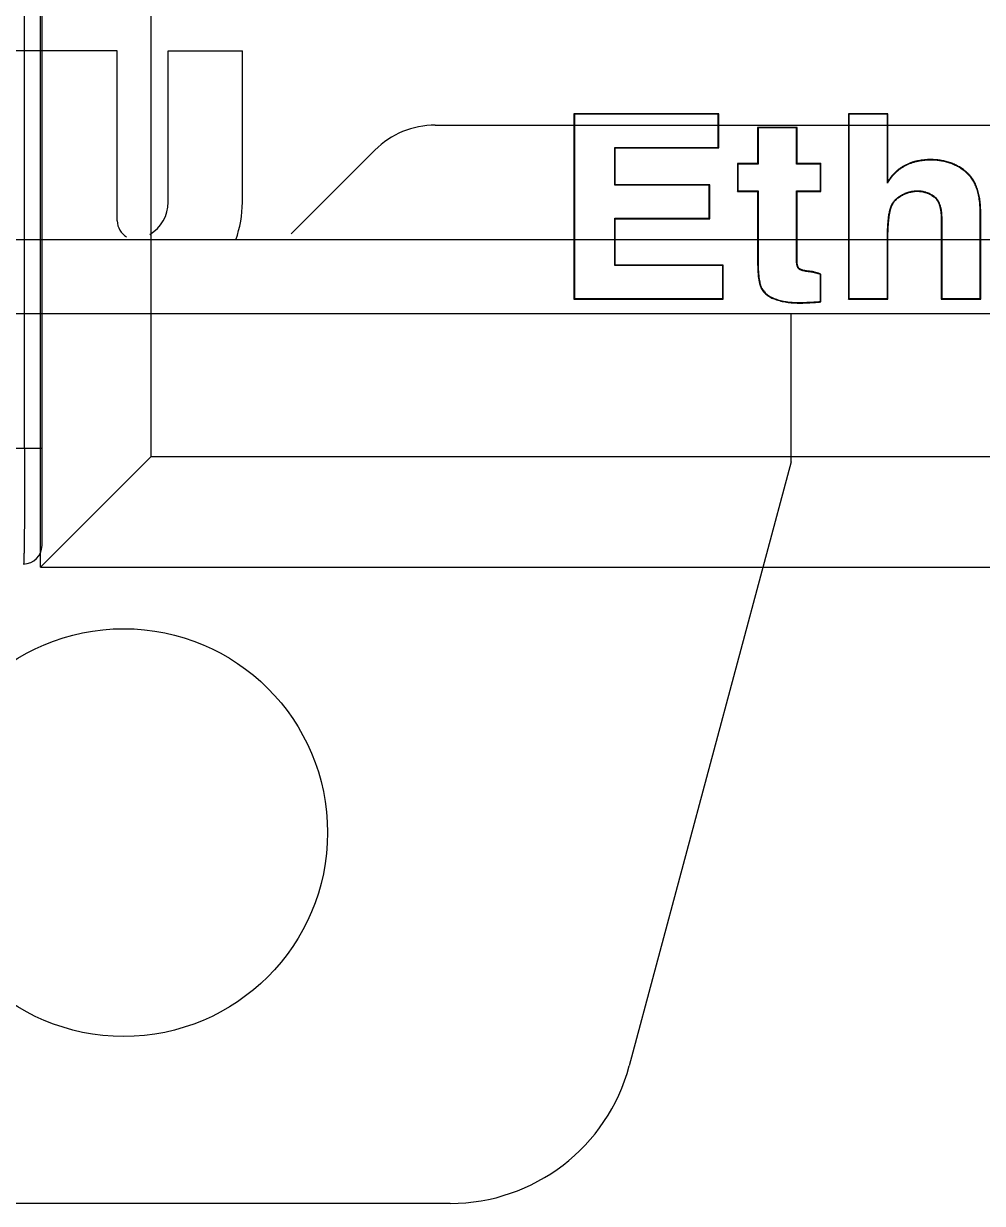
# Model space of a CAD drawing. Header units: millimetres. Extents: x 30557 to 235556, y -116603 to -73383.
# Drawn here: x 36233.75 to 36249.3, y -74651.33 to -74632.2 of the extents above; entities that cross this region are included whole.
import ezdxf

# ---------------------------------------------------------------- set-up
doc = ezdxf.new("R2010")
doc.units = ezdxf.units.MM

# ---------------------------------------------------------------- blocks, each defined once
blk = doc.blocks.new('1756-L7-Z')
at = {"color": 7, "linetype": 'Continuous'}
for p, q in [((34.18, 0.257), (34.18, 21.805)), ((33.944, 1.572), (33.944, 21.027)), ((3.262, 1.572), (34.18, 1.572))]:
    blk.add_line(p, q, dxfattribs=at)
blk.add_arc((33.931, 0.257), 0.249, 270.009, 359.9987, dxfattribs=at)
blk.add_open_spline([(33.944, 1.572), (33.944, 1.471), (33.944, 1.271), (33.943, 0.981), (33.942, 0.714), (33.941, 0.48), (33.939, 0.31), (33.937, 0.197), (33.936, 0.132), (33.935, 0.08), (33.934, 0.046), (33.933, 0.026), (33.933, 0.016), (33.931, 0.012), (33.932, 0.008), (33.931, 0.008)], degree=3, knots=[0, 0, 0, 0, 0.194901, 0.382667, 0.555468, 0.706896, 0.831236, 0.881656, 0.923619, 0.956704, 0.980565, 0.988982, 0.995034, 0.998705, 1, 1, 1, 1], dxfattribs=at)
blk = doc.blocks.new('1756-EN2TR-Z')
at = {"color": 7, "linetype": 'Continuous'}
for p, q in [((0, 0), (0, 77.377)), ((1.495, 1.495), (1.495, 8.253)), ((9.166, 6.127), (7.208, 6.127)), ((7.208, 6.127), (7.215, 6.12)), ((7.208, 6.127), (7.208, 3.621)), ((9.159, 6.12), (7.215, 6.12)), ((7.215, 6.12), (7.215, 3.628)), ((9.166, 6.127), (9.159, 6.12)), ((9.159, 5.673), (9.159, 6.12)), ((9.166, 5.666), (9.166, 6.127)), ((11.452, 6.127), (10.918, 6.127)), ((10.918, 6.127), (10.925, 6.12)), ((10.918, 6.127), (10.918, 3.621)), ((11.445, 6.12), (10.925, 6.12)), ((10.925, 6.12), (10.925, 3.628)), ((11.452, 6.127), (11.445, 6.12)), ((11.445, 5.189), (11.445, 6.12)), ((11.452, 5.214), (11.452, 6.127)), ((10.224, 5.942), (9.69, 5.942)), ((9.69, 5.942), (9.697, 5.935)), ((9.69, 5.942), (9.69, 5.454)), ((10.217, 5.935), (9.697, 5.935)), ((9.697, 5.935), (9.697, 5.447)), ((10.224, 5.942), (10.217, 5.935)), ((10.217, 5.447), (10.217, 5.935)), ((10.224, 5.454), (10.224, 5.942)), ((7.76, 5.673), (9.159, 5.673)), ((7.767, 5.666), (7.76, 5.673)), ((7.76, 5.161), (7.76, 5.673)), ((7.767, 5.666), (9.166, 5.666)), ((7.767, 5.168), (7.767, 5.666)), ((9.166, 5.666), (9.159, 5.673)), ((9.69, 5.454), (9.419, 5.454)), ((9.419, 5.454), (9.426, 5.447)), ((9.419, 5.454), (9.419, 5.078)), ((9.697, 5.447), (9.426, 5.447)), ((9.426, 5.447), (9.426, 5.085)), ((9.69, 5.454), (9.697, 5.447)), ((10.224, 5.454), (10.217, 5.447)), ((10.541, 5.447), (10.217, 5.447)), ((10.548, 5.454), (10.224, 5.454)), ((10.548, 5.454), (10.541, 5.447)), ((10.541, 5.085), (10.541, 5.447)), ((10.548, 5.078), (10.548, 5.454)), ((7.767, 5.168), (7.76, 5.161)), ((9.037, 5.161), (7.76, 5.161)), ((9.044, 5.168), (7.767, 5.168)), ((9.044, 5.168), (9.037, 5.161)), ((9.037, 4.714), (9.037, 5.161)), ((9.044, 4.707), (9.044, 5.168)), ((9.419, 5.078), (9.426, 5.085)), ((9.419, 5.078), (9.69, 5.078)), ((9.426, 5.085), (9.697, 5.085)), ((9.69, 5.078), (9.697, 5.085)), ((9.69, 5.078), (9.69, 4.156)), ((9.697, 5.085), (9.697, 4.156)), ((10.217, 5.085), (10.541, 5.085)), ((10.224, 5.078), (10.217, 5.085)), ((10.217, 4.159), (10.217, 5.085)), ((10.224, 5.078), (10.548, 5.078)), ((10.224, 4.159), (10.224, 5.078)), ((10.548, 5.078), (10.541, 5.085)), ((12.7, 3.628), (12.7, 4.794)), ((12.707, 3.621), (12.707, 4.794)), ((7.76, 4.714), (9.037, 4.714)), ((7.767, 4.707), (7.76, 4.714)), ((7.76, 4.075), (7.76, 4.714)), ((7.767, 4.707), (9.044, 4.707)), ((7.767, 4.081), (7.767, 4.707)), ((9.044, 4.707), (9.037, 4.714)), ((12.173, 4.697), (12.173, 3.621)), ((12.18, 4.697), (12.18, 3.628)), ((11.445, 3.628), (11.445, 4.403)), ((11.452, 3.621), (11.452, 4.403)), ((7.767, 4.081), (7.76, 4.075)), ((9.221, 4.075), (7.76, 4.075)), ((9.228, 4.081), (7.767, 4.081)), ((9.228, 4.081), (9.221, 4.075)), ((9.221, 3.628), (9.221, 4.075)), ((9.228, 3.621), (9.228, 4.081)), ((10.548, 3.959), (10.541, 3.954)), ((10.541, 3.591), (10.541, 3.954)), ((10.548, 3.584), (10.548, 3.959)), ((7.208, 3.621), (7.215, 3.628)), ((7.208, 3.621), (9.228, 3.621)), ((7.215, 3.628), (9.221, 3.628)), ((9.228, 3.621), (9.221, 3.628)), ((10.548, 3.584), (10.541, 3.591)), ((10.918, 3.621), (10.925, 3.628)), ((10.918, 3.621), (11.452, 3.621)), ((10.925, 3.628), (11.445, 3.628)), ((11.452, 3.621), (11.445, 3.628)), ((12.173, 3.621), (12.18, 3.628)), ((12.173, 3.621), (12.707, 3.621)), ((12.18, 3.628), (12.7, 3.628)), ((12.707, 3.621), (12.7, 3.628)), ((1.495, 1.495), (0, 0)), ((1.495, 1.495), (32.96, 1.495)), ((0, 0), (34.455, 0))]:
    blk.add_line(p, q, dxfattribs=at)
at = {"color": 9, "linetype": 'Continuous'}
for p, q in [((12.031, 5.508), (12.031, 5.501)), ((12.511, 5.341), (12.507, 5.336)), ((11.652, 5.028), (11.649, 5.034)), ((11.851, 5.079), (11.851, 5.086)), ((12.072, 5.006), (12.076, 5.012)), ((11.517, 4.907), (11.511, 4.91)), ((12.707, 4.794), (12.7, 4.794)), ((12.173, 4.697), (12.18, 4.697)), ((11.452, 4.403), (11.445, 4.403)), ((9.69, 4.156), (9.697, 4.156)), ((10.224, 4.159), (10.217, 4.159)), ((10.25, 4.039), (10.245, 4.034)), ((10.404, 3.997), (10.403, 3.99)), ((9.738, 3.774), (9.744, 3.776)), ((9.927, 3.619), (9.93, 3.625)), ((10.245, 3.569), (10.245, 3.575))]:
    blk.add_line(p, q, dxfattribs=at)
at = {"color": 7, "linetype": 'Continuous'}
blk.add_arc((12.939, 4.776), 1.55, 163.6034, 164.541, dxfattribs=at)
for points, knots in [([(12.031, 5.501), (12.014, 5.501), (11.982, 5.5), (11.934, 5.496), (11.888, 5.49), (11.844, 5.482), (11.801, 5.471), (11.761, 5.457), (11.721, 5.441), (11.684, 5.423), (11.648, 5.402), (11.614, 5.379), (11.581, 5.353), (11.551, 5.325), (11.522, 5.295), (11.494, 5.262), (11.468, 5.227), (11.453, 5.202), (11.445, 5.189)], [0, 0, 0, 0, 0.07073, 0.139199, 0.20561, 0.270184, 0.333158, 0.394789, 0.455345, 0.51511, 0.574378, 0.633446, 0.692614, 0.752179, 0.81243, 0.873644, 0.936086, 1, 1, 1, 1]), ([(12.031, 5.508), (12.002, 5.508), (11.946, 5.505), (11.875, 5.495), (11.82, 5.483), (11.779, 5.471), (11.74, 5.456), (11.701, 5.439), (11.663, 5.419), (11.627, 5.397), (11.593, 5.372), (11.56, 5.344), (11.53, 5.314), (11.502, 5.283), (11.476, 5.249), (11.46, 5.226), (11.452, 5.214)], [0, 0, 0, 0, 0.124985, 0.249956, 0.312462, 0.374967, 0.437471, 0.499974, 0.562476, 0.624978, 0.68748, 0.749983, 0.812486, 0.87499, 0.937494, 1, 1, 1, 1]), ([(12.511, 5.341), (12.495, 5.355), (12.46, 5.382), (12.405, 5.417), (12.347, 5.446), (12.287, 5.469), (12.224, 5.487), (12.16, 5.499), (12.096, 5.506), (12.052, 5.508), (12.031, 5.508)], [0, 0, 0, 0, 0.124997, 0.24999, 0.374983, 0.499978, 0.624976, 0.749979, 0.874987, 1, 1, 1, 1]), ([(12.507, 5.336), (12.491, 5.35), (12.458, 5.375), (12.405, 5.409), (12.35, 5.437), (12.291, 5.46), (12.23, 5.478), (12.166, 5.491), (12.099, 5.499), (12.054, 5.501), (12.031, 5.501)], [0, 0, 0, 0, 0.121853, 0.242568, 0.363159, 0.484665, 0.608121, 0.734534, 0.864862, 1, 1, 1, 1]), ([(12.7, 4.794), (12.7, 4.809), (12.699, 4.84), (12.697, 4.885), (12.693, 4.928), (12.688, 4.97), (12.681, 5.01), (12.673, 5.048), (12.663, 5.084), (12.652, 5.119), (12.639, 5.152), (12.624, 5.184), (12.609, 5.214), (12.591, 5.242), (12.572, 5.268), (12.552, 5.292), (12.53, 5.315), (12.515, 5.329), (12.507, 5.336)], [0, 0, 0, 0, 0.078593, 0.154406, 0.227534, 0.298083, 0.36617, 0.431924, 0.495489, 0.557021, 0.616693, 0.674693, 0.731226, 0.78651, 0.840779, 0.894278, 0.947265, 1, 1, 1, 1]), ([(12.707, 4.794), (12.707, 4.819), (12.706, 4.869), (12.699, 4.943), (12.689, 5.005), (12.678, 5.054), (12.665, 5.102), (12.648, 5.15), (12.627, 5.195), (12.608, 5.228), (12.588, 5.259), (12.565, 5.289), (12.539, 5.316), (12.521, 5.333), (12.511, 5.341)], [0, 0, 0, 0, 0.125011, 0.250015, 0.375011, 0.437521, 0.500029, 0.624991, 0.687496, 0.75, 0.812502, 0.875002, 0.937501, 1, 1, 1, 1]), ([(11.511, 4.91), (11.514, 4.916), (11.522, 4.929), (11.535, 4.946), (11.55, 4.963), (11.573, 4.984), (11.605, 5.009), (11.633, 5.026), (11.649, 5.034)], [0, 0, 0, 0, 0.113984, 0.229999, 0.349051, 0.471742, 0.727771, 1, 1, 1, 1]), ([(11.517, 4.907), (11.52, 4.913), (11.529, 4.926), (11.543, 4.945), (11.558, 4.961), (11.575, 4.977), (11.593, 4.992), (11.618, 5.009), (11.638, 5.021), (11.652, 5.028)], [0, 0, 0, 0, 0.124997, 0.249996, 0.375001, 0.500011, 0.625025, 0.750042, 1, 1, 1, 1]), ([(11.649, 5.034), (11.665, 5.043), (11.69, 5.054), (11.725, 5.067), (11.75, 5.074), (11.775, 5.079), (11.801, 5.083), (11.826, 5.086), (11.842, 5.086), (11.851, 5.086)], [0, 0, 0, 0, 0.266575, 0.394547, 0.519518, 0.642029, 0.762617, 0.881783, 1, 1, 1, 1]), ([(11.652, 5.028), (11.667, 5.036), (11.691, 5.047), (11.723, 5.059), (11.748, 5.066), (11.773, 5.072), (11.799, 5.076), (11.825, 5.079), (11.842, 5.079), (11.851, 5.079)], [0, 0, 0, 0, 0.249941, 0.374953, 0.499964, 0.624974, 0.749983, 0.874991, 1, 1, 1, 1]), ([(11.851, 5.086), (11.861, 5.086), (11.881, 5.085), (11.91, 5.082), (11.934, 5.077), (11.953, 5.072), (11.972, 5.066), (11.99, 5.06), (12.008, 5.052), (12.027, 5.043), (12.05, 5.03), (12.067, 5.018), (12.076, 5.012)], [0, 0, 0, 0, 0.124594, 0.247352, 0.368676, 0.429059, 0.489537, 0.611701, 0.673881, 0.737021, 0.866343, 1, 1, 1, 1]), ([(11.851, 5.079), (11.86, 5.079), (11.88, 5.078), (11.91, 5.075), (11.939, 5.069), (11.967, 5.061), (11.99, 5.052), (12.008, 5.044), (12.026, 5.035), (12.048, 5.023), (12.064, 5.012), (12.072, 5.006)], [0, 0, 0, 0, 0.124997, 0.249991, 0.374985, 0.499979, 0.624974, 0.687485, 0.749995, 0.874996, 1, 1, 1, 1]), ([(12.072, 5.006), (12.075, 5.004), (12.081, 5), (12.088, 4.993), (12.096, 4.986), (12.105, 4.975), (12.116, 4.961), (12.127, 4.943), (12.136, 4.924), (12.144, 4.905), (12.15, 4.885), (12.156, 4.864), (12.16, 4.844), (12.164, 4.823), (12.167, 4.802), (12.17, 4.774), (12.172, 4.739), (12.173, 4.711), (12.173, 4.697)], [0, 0, 0, 0, 0.031252, 0.062506, 0.093758, 0.125012, 0.187495, 0.249986, 0.312481, 0.37498, 0.437482, 0.499984, 0.562488, 0.624992, 0.687496, 0.750001, 0.874999, 1, 1, 1, 1]), ([(12.076, 5.012), (12.081, 5.008), (12.09, 5.001), (12.103, 4.989), (12.115, 4.975), (12.125, 4.959), (12.135, 4.943), (12.143, 4.925), (12.151, 4.905), (12.158, 4.885), (12.163, 4.864), (12.168, 4.842), (12.172, 4.82), (12.176, 4.788), (12.179, 4.747), (12.18, 4.714), (12.18, 4.697)], [0, 0, 0, 0, 0.051309, 0.103, 0.155668, 0.209851, 0.265957, 0.324068, 0.384124, 0.446008, 0.509587, 0.574834, 0.64171, 0.710139, 0.851575, 1, 1, 1, 1]), ([(11.445, 4.403), (11.445, 4.428), (11.445, 4.466), (11.447, 4.516), (11.448, 4.552), (11.449, 4.588), (11.451, 4.622), (11.454, 4.655), (11.457, 4.688), (11.46, 4.719), (11.465, 4.75), (11.469, 4.78), (11.474, 4.804), (11.479, 4.823), (11.483, 4.841), (11.488, 4.858), (11.494, 4.875), (11.501, 4.891), (11.506, 4.903), (11.511, 4.91)], [0, 0, 0, 0, 0.14919, 0.221051, 0.291086, 0.359332, 0.425843, 0.490675, 0.553887, 0.61554, 0.675702, 0.734331, 0.791248, 0.819014, 0.846294, 0.899353, 0.925151, 0.950493, 1, 1, 1, 1]), ([(11.452, 4.403), (11.452, 4.424), (11.452, 4.467), (11.454, 4.531), (11.456, 4.584), (11.459, 4.627), (11.462, 4.669), (11.466, 4.712), (11.471, 4.749), (11.475, 4.77), (11.478, 4.785), (11.481, 4.801), (11.484, 4.817), (11.488, 4.832), (11.492, 4.848), (11.497, 4.863), (11.504, 4.883), (11.511, 4.898), (11.517, 4.907)], [0, 0, 0, 0, 0.125005, 0.250009, 0.375013, 0.437516, 0.500019, 0.625017, 0.687519, 0.718771, 0.750023, 0.781275, 0.812527, 0.843779, 0.875031, 0.906283, 0.937536, 1, 1, 1, 1]), ([(9.69, 4.156), (9.69, 4.14), (9.691, 4.107), (9.692, 4.059), (9.694, 4.01), (9.697, 3.97), (9.7, 3.938), (9.702, 3.914), (9.706, 3.89), (9.71, 3.866), (9.715, 3.842), (9.72, 3.823), (9.724, 3.807), (9.728, 3.796), (9.733, 3.785), (9.736, 3.777), (9.738, 3.774)], [0, 0, 0, 0, 0.125, 0.249999, 0.374997, 0.499994, 0.562494, 0.624994, 0.687494, 0.749993, 0.812492, 0.87499, 0.906242, 0.937494, 0.968748, 1, 1, 1, 1]), ([(9.697, 4.156), (9.697, 4.133), (9.698, 4.101), (9.699, 4.058), (9.7, 4.028), (9.702, 3.999), (9.704, 3.972), (9.706, 3.947), (9.708, 3.922), (9.711, 3.899), (9.715, 3.878), (9.719, 3.857), (9.723, 3.839), (9.727, 3.821), (9.732, 3.805), (9.738, 3.79), (9.742, 3.781), (9.744, 3.776)], [0, 0, 0, 0, 0.174121, 0.255673, 0.333589, 0.407897, 0.478628, 0.54582, 0.60951, 0.669743, 0.72657, 0.780047, 0.830242, 0.877232, 0.921111, 0.961989, 1, 1, 1, 1]), ([(10.245, 4.034), (10.243, 4.036), (10.24, 4.039), (10.235, 4.048), (10.231, 4.057), (10.228, 4.066), (10.226, 4.073), (10.224, 4.081), (10.222, 4.091), (10.22, 4.102), (10.219, 4.114), (10.218, 4.125), (10.218, 4.14), (10.217, 4.153), (10.217, 4.159)], [0, 0, 0, 0, 0.054415, 0.109191, 0.221279, 0.278949, 0.33762, 0.397343, 0.458271, 0.584226, 0.649458, 0.716277, 0.854798, 1, 1, 1, 1]), ([(10.25, 4.039), (10.248, 4.041), (10.245, 4.045), (10.241, 4.051), (10.238, 4.059), (10.235, 4.066), (10.233, 4.074), (10.23, 4.084), (10.228, 4.097), (10.226, 4.112), (10.225, 4.128), (10.225, 4.143), (10.224, 4.154), (10.224, 4.159)], [0, 0, 0, 0, 0.062477, 0.124968, 0.187468, 0.249972, 0.312478, 0.374985, 0.499978, 0.62498, 0.749986, 0.874993, 1, 1, 1, 1]), ([(10.403, 3.99), (10.395, 3.99), (10.379, 3.992), (10.359, 3.995), (10.343, 3.997), (10.333, 3.999), (10.322, 4.002), (10.312, 4.004), (10.302, 4.006), (10.292, 4.009), (10.283, 4.012), (10.275, 4.015), (10.27, 4.017), (10.264, 4.02), (10.258, 4.023), (10.251, 4.028), (10.247, 4.032), (10.245, 4.034)], [0, 0, 0, 0, 0.14983, 0.292038, 0.360337, 0.426846, 0.491638, 0.554784, 0.616361, 0.676462, 0.735043, 0.791887, 0.819606, 0.846832, 0.899722, 0.950579, 1, 1, 1, 1]), ([(10.404, 3.997), (10.397, 3.997), (10.384, 3.999), (10.364, 4.001), (10.347, 4.004), (10.334, 4.006), (10.32, 4.009), (10.307, 4.012), (10.294, 4.016), (10.285, 4.019), (10.277, 4.022), (10.271, 4.025), (10.266, 4.027), (10.262, 4.029), (10.256, 4.033), (10.252, 4.036), (10.25, 4.039)], [0, 0, 0, 0, 0.125015, 0.250029, 0.375043, 0.437551, 0.500059, 0.625064, 0.687571, 0.750078, 0.812582, 0.843837, 0.875092, 0.906347, 0.937602, 1, 1, 1, 1]), ([(10.541, 3.954), (10.534, 3.957), (10.519, 3.962), (10.498, 3.968), (10.479, 3.974), (10.461, 3.978), (10.444, 3.982), (10.429, 3.986), (10.416, 3.988), (10.407, 3.989), (10.403, 3.99)], [0, 0, 0, 0, 0.164846, 0.317921, 0.459397, 0.589459, 0.708307, 0.816166, 0.913295, 1, 1, 1, 1]), ([(10.548, 3.959), (10.536, 3.963), (10.519, 3.969), (10.495, 3.976), (10.477, 3.981), (10.459, 3.986), (10.44, 3.991), (10.425, 3.994), (10.413, 3.996), (10.407, 3.996), (10.404, 3.997)], [0, 0, 0, 0, 0.249995, 0.374995, 0.499994, 0.624993, 0.749993, 0.874989, 0.937498, 1, 1, 1, 1]), ([(9.738, 3.774), (9.74, 3.769), (9.745, 3.759), (9.753, 3.746), (9.761, 3.733), (9.771, 3.72), (9.782, 3.709), (9.796, 3.694), (9.816, 3.677), (9.842, 3.659), (9.87, 3.643), (9.898, 3.63), (9.918, 3.622), (9.927, 3.619)], [0, 0, 0, 0, 0.062506, 0.125014, 0.18752, 0.250027, 0.312535, 0.375042, 0.500016, 0.625, 0.749994, 0.874994, 1, 1, 1, 1]), ([(9.744, 3.776), (9.748, 3.768), (9.757, 3.752), (9.773, 3.729), (9.792, 3.707), (9.814, 3.687), (9.839, 3.669), (9.862, 3.656), (9.881, 3.646), (9.902, 3.636), (9.919, 3.629), (9.93, 3.625)], [0, 0, 0, 0, 0.113238, 0.227119, 0.343111, 0.462625, 0.586963, 0.7173, 0.785061, 0.854698, 1, 1, 1, 1]), ([(9.927, 3.619), (9.953, 3.61), (10.004, 3.595), (10.084, 3.579), (10.164, 3.57), (10.218, 3.569), (10.245, 3.569)], [0, 0, 0, 0, 0.249974, 0.499967, 0.749977, 1, 1, 1, 1]), ([(9.93, 3.625), (9.953, 3.617), (10.003, 3.602), (10.079, 3.587), (10.161, 3.577), (10.216, 3.575), (10.245, 3.575)], [0, 0, 0, 0, 0.235117, 0.479224, 0.733767, 1, 1, 1, 1]), ([(10.245, 3.575), (10.254, 3.575), (10.274, 3.576), (10.305, 3.576), (10.338, 3.578), (10.374, 3.579), (10.412, 3.581), (10.468, 3.585), (10.512, 3.588), (10.541, 3.591)], [0, 0, 0, 0, 0.095916, 0.199969, 0.312248, 0.432841, 0.561832, 0.699303, 1, 1, 1, 1]), ([(10.245, 3.569), (10.257, 3.569), (10.276, 3.569), (10.302, 3.569), (10.327, 3.57), (10.359, 3.572), (10.409, 3.574), (10.472, 3.578), (10.523, 3.582), (10.548, 3.584)], [0, 0, 0, 0, 0.125, 0.187503, 0.250005, 0.375005, 0.500004, 0.750002, 1, 1, 1, 1])]:
    blk.add_open_spline(points, degree=3, knots=knots, dxfattribs=at)
blk = doc.blocks.new('1756-A13-Z')
at = {"color": 7, "linetype": 'Continuous'}
for p, q in [((61.553, -129.743), (56.227, -129.743)), ((61.553, -132.039), (61.553, -129.743)), ((62.241, -131.788), (62.241, -129.743)), ((62.241, -129.743), (63.243, -129.743)), ((63.243, -131.788), (63.243, -129.743)), ((65.851, -130.746), (84.855, -130.746)), ((65.036, -131.083), (63.904, -132.216)), ((26.36, -132.289), (237.186, -132.289)), ((26.36, -133.291), (237.186, -133.291)), ((70.66, -135.296), (70.66, -133.291)), ((70.66, -135.296), (68.472, -143.461)), ((66.052, -145.319), (57.227, -145.319))]:
    blk.add_line(p, q, dxfattribs=at)
blk.add_circle((61.639, -140.307), 2.756, dxfattribs=at)
for centre, radius, start, end in [((65.851, -131.898), 1.153, 90, 135), ((61.74, -131.788), 0.501, 300.1074, 0), ((61.74, -131.788), 1.503, 340.2953, 0), ((61.804, -132.039), 0.251, 180, 240), ((66.052, -142.813), 2.506, 270, 345)]:
    blk.add_arc(centre, radius, start, end, dxfattribs=at)

msp = doc.modelspace()

# ---------------------------------------------------------------- block references
at = {"xscale": 1.2, "yscale": 1.2, "zscale": 1.2}
for name, p in [('1756-A13-Z', (36161.407, -74476.952)), ('1756-L7-Z', (36193.034, -74640.974)), ('1756-EN2TR-Z', (36234.026, -74641.014))]:
    msp.add_blockref(name, p, dxfattribs=at)

doc.saveas('drawing.dxf')
